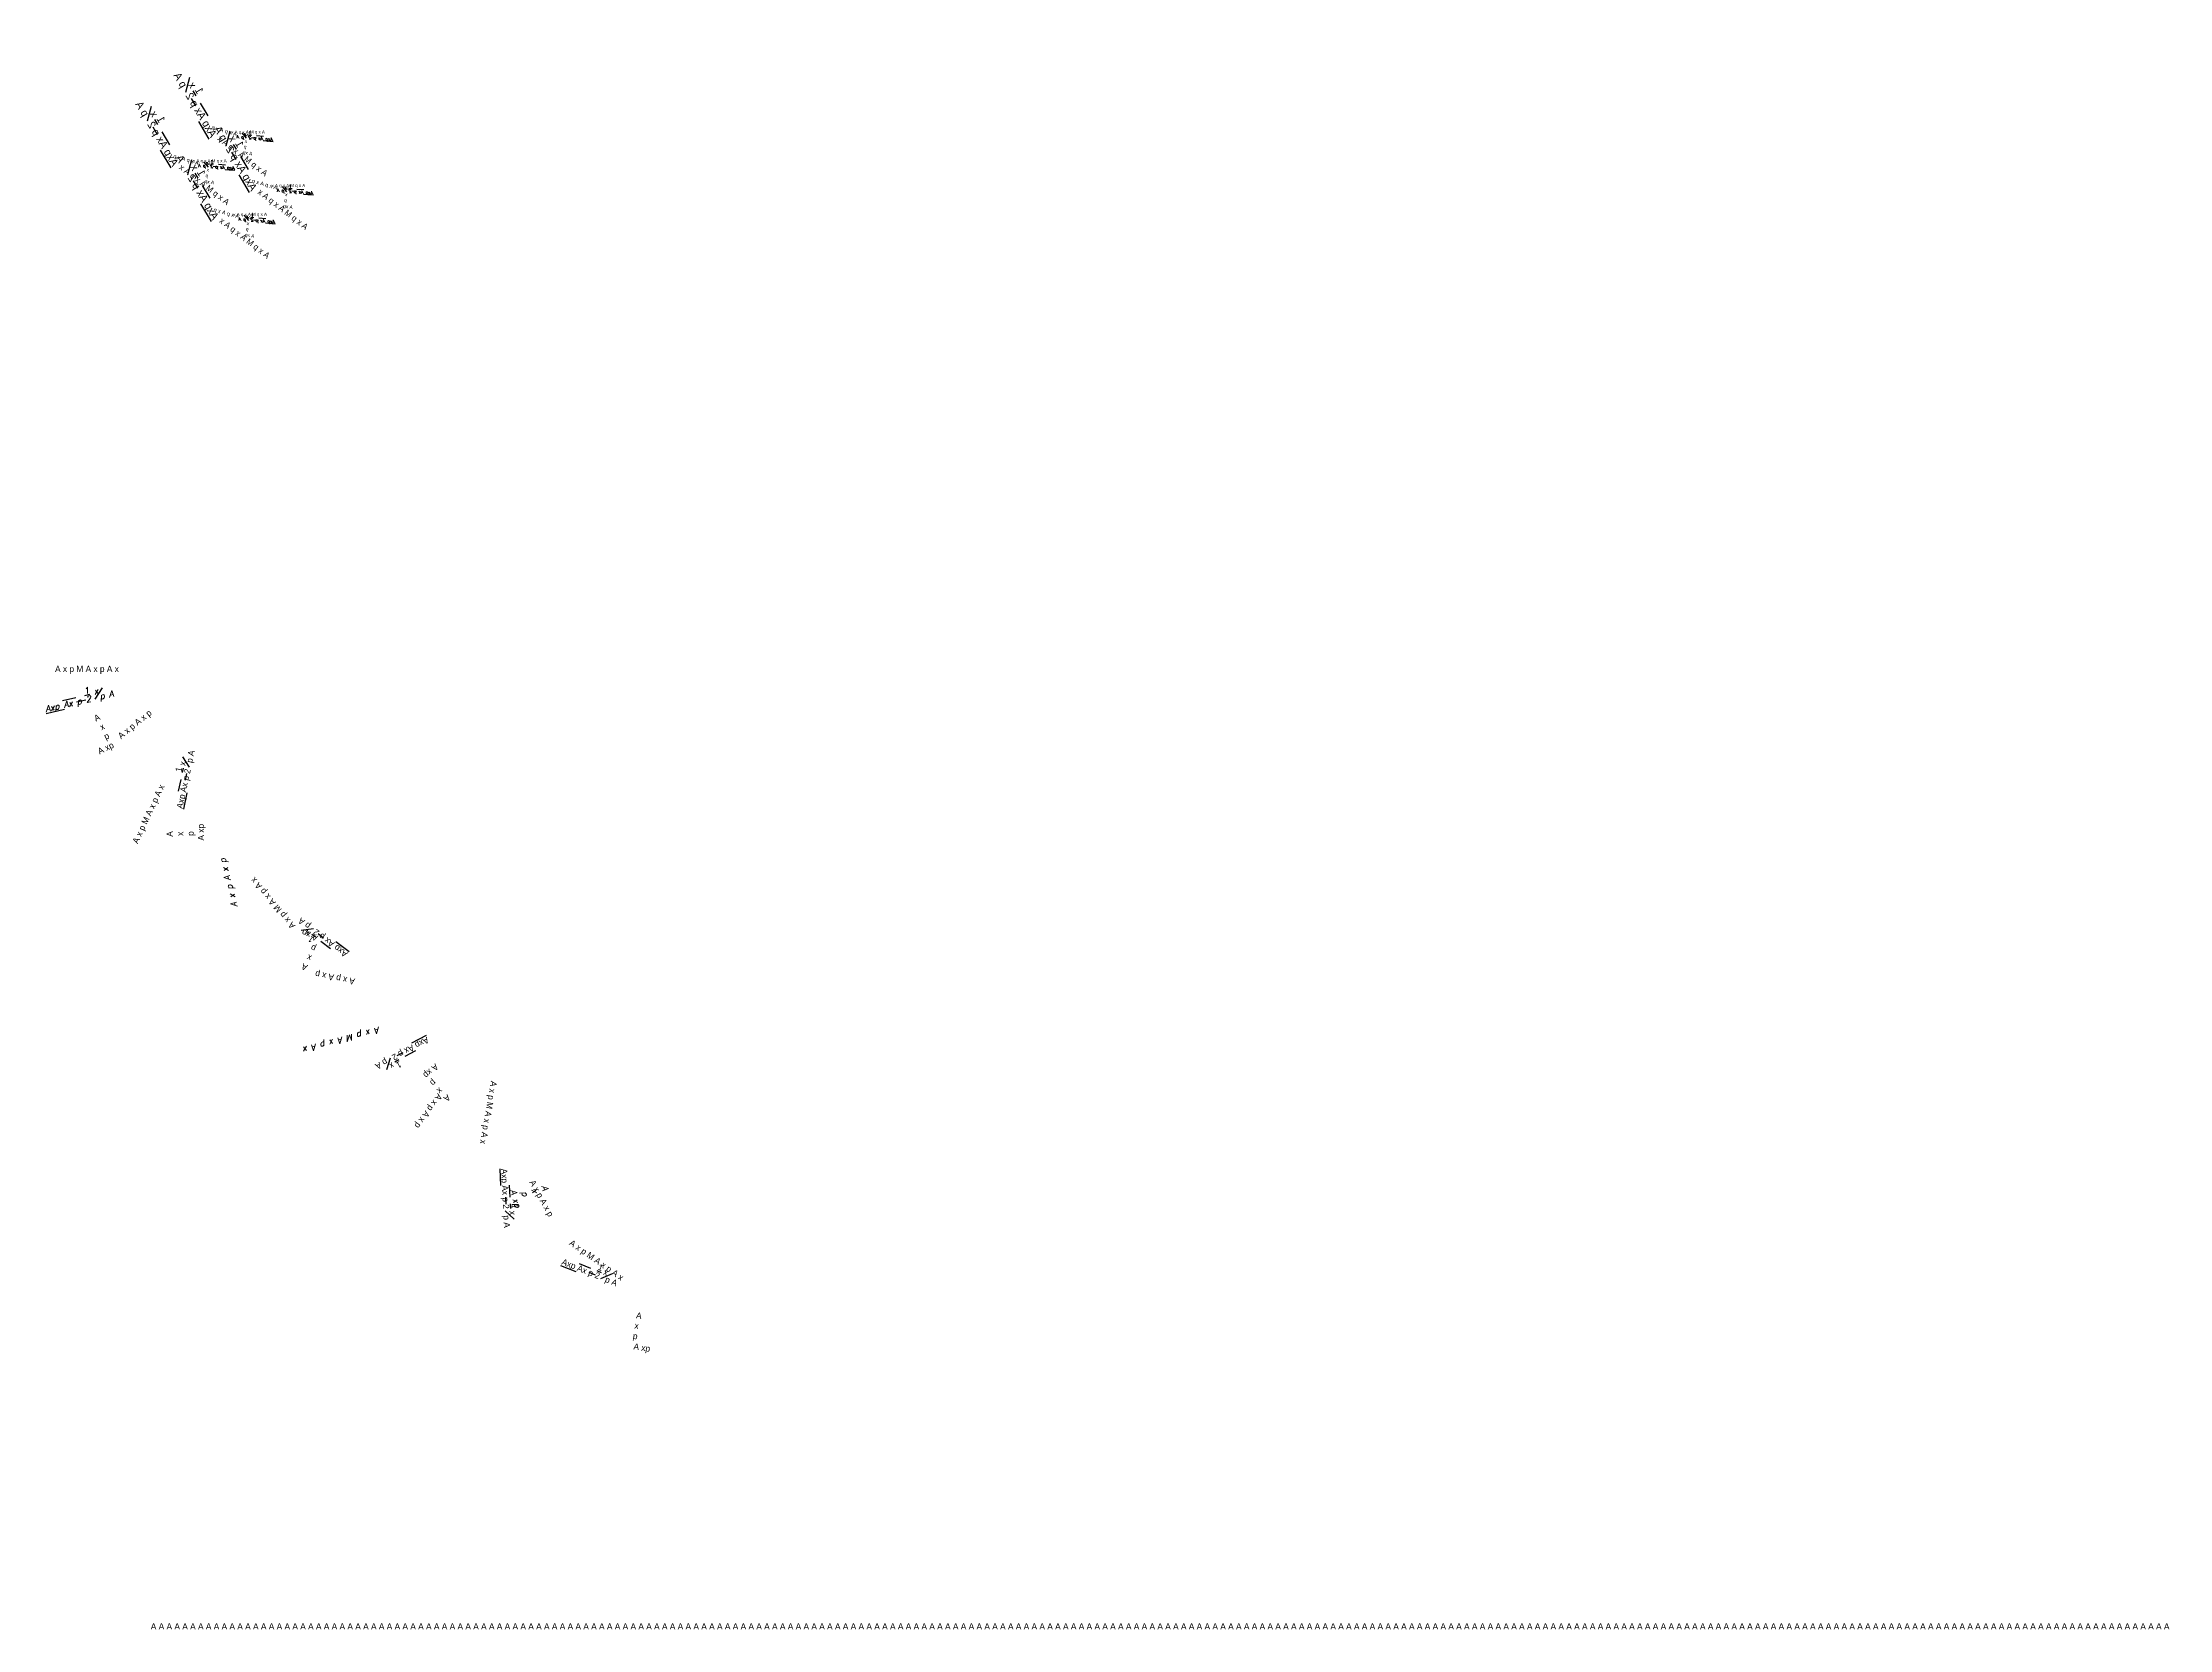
# Model space of a CAD drawing. Header units: metres. Extents: x 167999 to 168221, y 400899 to 401065.
import ezdxf

# ---------------------------------------------------------------- set-up
doc = ezdxf.new("R2010")
doc.units = ezdxf.units.M
doc.layers.add('Black', color=3, linetype='Continuous', true_color=0x000000)
doc.layers.add('RGB', color=2, linetype='Continuous', true_color=0x3264c8)
doc.layers.add('Blue', color=5, linetype='Continuous')
doc.layers.add('Hidden', color=4, linetype='Continuous')
doc.layers.get('Hidden').off()
doc.styles.add('P-0', font='Regular.ttf')
doc.styles.add('P-1', font='Italic.ttf')
doc.styles.add('P-2', font='own.shp')
doc.styles.add('P-3', font='own.shx')
doc.styles.add('P-4', font='own.lff')
doc.styles.add('P-5', font='curves.shx')
doc.styles.add('P-6', font='curves.lff')

# ---------------------------------------------------------------- blocks, each defined once
blk = doc.blocks.new('Paint', base_point=(2, -3, 1))
at = {"color": 0, "insert": (0, 0, 1), "char_height": 0.65, "width": 30, "attachment_point": 1, "style": 'P-0'}
blk.add_mtext('A {\\C1;x {\\c0;p} M} A \\C7;x \\c16777215;p \\C256;A \\C0;x', dxfattribs=at)
at = {"color": 130, "true_color": 0x000000, "insert": (3.5, -1.5, 1), "char_height": 0.65, "width": 30, "attachment_point": 6, "rotation": 65, "style": 'P-5'}
blk.add_mtext('A {\\C1;x {\\c0;p} M} A \\C7;x \\c16777215;p \\C256;A \\C0;x', dxfattribs=at)
at = {"layer": 'Black', "color": 7, "true_color": 0x123456, "insert": (2.1, -0.9, 1), "char_height": 0.65, "width": 30, "attachment_point": 4, "rotation": 39, "style": 'P-3'}
blk.add_mtext('A {\\c16777215;x {\\C7;p} A} \\C0;x \\C256;p', dxfattribs=at)
at = {"layer": 'Blue', "color": 0, "true_color": 0xffffff, "insert": (4.2, -1.8, 1), "char_height": 0.65, "width": 30, "attachment_point": 7, "rotation": 78, "style": 'P-6'}
blk.add_mtext('\\c197121;\\LAxp\\l \\C5;\\OAx\\o \\Kp\\k \\S1/2; \\Sx#p; A', dxfattribs=at)
at = {"layer": 'Blue', "true_color": 0x000000, "insert": (0.7, -0.3, 1), "char_height": 0.65, "width": 30, "attachment_point": 2, "rotation": 13, "style": 'P-1'}
blk.add_mtext('\\c197121;\\LAxp\\l \\C5;\\OAx\\o \\Kp\\k \\S1/2; \\Sx#p; A', dxfattribs=at)
at = {"layer": 'RGB', "color": 1, "true_color": 0xffffff, "insert": (1.4, -0.6, 1), "char_height": 0.65, "width": 30, "attachment_point": 3, "rotation": 26, "style": 'P-2'}
blk.add_mtext('\\C2;A\\P{\\C3;x\\P\\C4;p}\\P A \\c0;x\\C6;p', dxfattribs=at)
blk = doc.blocks.new('Nested')
at = {"color": 0, "xscale": -2, "yscale": 0.3, "zscale": 1.2, "rotation": -17}
blk.add_blockref('Paint', (10, 20, 3), dxfattribs=at)

msp = doc.modelspace()

# ---------------------------------------------------------------- block references
at = {"layer": 'Black', "xscale": 0.7, "yscale": 1.7, "zscale": 0.6, "rotation": 37, "row_count": 2, "column_count": 2, "row_spacing": -7, "column_spacing": 5}
msp.add_blockref('Nested', (168030, 401020, 5), dxfattribs=at)
at = {"layer": 'Blue', "color": 3, "xscale": 0.7, "yscale": 1.7, "zscale": 0.6, "rotation": 37, "row_count": 2, "column_count": 2, "row_spacing": -7, "column_spacing": 5}
msp.add_blockref('Nested', (168030, 401020, 5), dxfattribs=at)
at = {"layer": 'Hidden', "xscale": 0.7, "yscale": 1.7, "zscale": 0.6, "rotation": 37, "row_count": 2, "column_count": 2, "row_spacing": -7, "column_spacing": 5}
msp.add_blockref('Nested', (168030, 401020, 5), dxfattribs=at)
at = {"layer": 'RGB', "color": 0, "true_color": 0xabcdef, "xscale": 0.7, "yscale": 1.7, "zscale": 0.6, "rotation": 37, "row_count": 2, "column_count": 2, "row_spacing": -7, "column_spacing": 5}
msp.add_blockref('Nested', (168030, 401020, 5), dxfattribs=at)

# ---------------------------------------------------------------- texts
at = {"color": 0, "insert": (168000, 401000, 2), "char_height": 0.65, "width": 30, "attachment_point": 1, "style": 'P-0'}
msp.add_mtext('A {\\C1;x {\\c0;p} M} A \\C7;x \\c16777215;p \\C256;A \\C0;x', dxfattribs=at)
at = {"color": 130, "true_color": 0x000000, "insert": (168011.25, 400987.5, 2), "char_height": 0.65, "width": 30, "attachment_point": 6, "rotation": 65, "style": 'P-5'}
msp.add_mtext('A {\\C1;x {\\c0;p} M} A \\C7;x \\c16777215;p \\C256;A \\C0;x', dxfattribs=at)
at = {"color": 25, "true_color": 0xffffff, "insert": (168022.5, 400975, 2), "char_height": 0.65, "width": 30, "attachment_point": 2, "rotation": 130, "style": 'P-3'}
msp.add_mtext('A {\\C1;x {\\c0;p} M} A \\C7;x \\c16777215;p \\C256;A \\C0;x', dxfattribs=at)
at = {"color": 7, "true_color": 0x123456, "insert": (168033.75, 400962.5, 2), "char_height": 0.65, "width": 30, "attachment_point": 7, "rotation": 195, "style": 'P-1'}
msp.add_mtext('A {\\C1;x {\\c0;p} M} A \\C7;x \\c16777215;p \\C256;A \\C0;x', dxfattribs=at)
at = {"color": 1, "insert": (168045, 400950, 2), "char_height": 0.65, "width": 30, "attachment_point": 3, "rotation": 260, "style": 'P-6'}
msp.add_mtext('A {\\C1;x {\\c0;p} M} A \\C7;x \\c16777215;p \\C256;A \\C0;x', dxfattribs=at)
at = {"true_color": 0x000000, "insert": (168056.25, 400937.5, 2), "char_height": 0.65, "width": 30, "attachment_point": 8, "rotation": 325, "style": 'P-4'}
msp.add_mtext('A {\\C1;x {\\c0;p} M} A \\C7;x \\c16777215;p \\C256;A \\C0;x', dxfattribs=at)
at = {"layer": 'Black', "color": 7, "true_color": 0x123456, "insert": (168006.75, 400992.5, 2), "char_height": 0.65, "width": 30, "attachment_point": 4, "rotation": 39, "style": 'P-3'}
msp.add_mtext('A {\\c16777215;x {\\C7;p} A} \\C0;x \\C256;p', dxfattribs=at)
at = {"layer": 'Black', "color": 1, "insert": (168018, 400980, 2), "char_height": 0.65, "width": 30, "attachment_point": 9, "rotation": 104, "style": 'P-1'}
msp.add_mtext('A {\\c16777215;x {\\C7;p} A} \\C0;x \\C256;p', dxfattribs=at)
at = {"layer": 'Black', "true_color": 0x000000, "insert": (168029.25, 400967.5, 2), "char_height": 0.65, "width": 30, "attachment_point": 5, "rotation": 169, "style": 'P-6'}
msp.add_mtext('A {\\c16777215;x {\\C7;p} A} \\C0;x \\C256;p', dxfattribs=at)
at = {"layer": 'Black', "color": 0, "true_color": 0xffffff, "insert": (168040.5, 400955, 2), "char_height": 0.65, "width": 30, "attachment_point": 1, "rotation": 234, "style": 'P-4'}
msp.add_mtext('A {\\c16777215;x {\\C7;p} A} \\C0;x \\C256;p', dxfattribs=at)
at = {"layer": 'Black', "color": 130, "true_color": 0x123456, "insert": (168051.75, 400942.5, 2), "char_height": 0.65, "width": 30, "attachment_point": 6, "rotation": 299, "style": 'P-2'}
msp.add_mtext('A {\\c16777215;x {\\C7;p} A} \\C0;x \\C256;p', dxfattribs=at)
at = {"layer": 'Blue', "true_color": 0x000000, "insert": (168002.25, 400997.5, 2), "char_height": 0.65, "width": 30, "attachment_point": 2, "rotation": 13, "style": 'P-1'}
msp.add_mtext('\\c197121;\\LAxp\\l \\C5;\\OAx\\o \\Kp\\k \\S1/2; \\Sx#p; A', dxfattribs=at)
at = {"layer": 'Blue', "color": 0, "true_color": 0xffffff, "insert": (168013.5, 400985, 2), "char_height": 0.65, "width": 30, "attachment_point": 7, "rotation": 78, "style": 'P-6'}
msp.add_mtext('\\c197121;\\LAxp\\l \\C5;\\OAx\\o \\Kp\\k \\S1/2; \\Sx#p; A', dxfattribs=at)
at = {"layer": 'Blue', "color": 130, "true_color": 0x123456, "insert": (168024.75, 400972.5, 2), "char_height": 0.65, "width": 30, "attachment_point": 3, "rotation": 143, "style": 'P-4'}
msp.add_mtext('\\c197121;\\LAxp\\l \\C5;\\OAx\\o \\Kp\\k \\S1/2; \\Sx#p; A', dxfattribs=at)
at = {"layer": 'Blue', "color": 25, "insert": (168036, 400960, 2), "char_height": 0.65, "width": 30, "attachment_point": 8, "rotation": 208, "style": 'P-2'}
msp.add_mtext('\\c197121;\\LAxp\\l \\C5;\\OAx\\o \\Kp\\k \\S1/2; \\Sx#p; A', dxfattribs=at)
at = {"layer": 'Blue', "color": 7, "true_color": 0x000000, "insert": (168047.25, 400947.5, 2), "char_height": 0.65, "width": 30, "attachment_point": 4, "rotation": 273, "style": 'P-0'}
msp.add_mtext('\\c197121;\\LAxp\\l \\C5;\\OAx\\o \\Kp\\k \\S1/2; \\Sx#p; A', dxfattribs=at)
at = {"layer": 'Blue', "color": 1, "true_color": 0xffffff, "insert": (168058.5, 400935, 2), "char_height": 0.65, "width": 30, "attachment_point": 9, "rotation": 338, "style": 'P-5'}
msp.add_mtext('\\c197121;\\LAxp\\l \\C5;\\OAx\\o \\Kp\\k \\S1/2; \\Sx#p; A', dxfattribs=at)
at = {"layer": 'RGB', "color": 1, "true_color": 0xffffff, "insert": (168004.5, 400995, 2), "char_height": 0.65, "width": 30, "attachment_point": 3, "rotation": 26, "style": 'P-2'}
msp.add_mtext('\\C2;A\\P{\\C3;x\\P\\C4;p}\\P A \\c0;x\\C6;p', dxfattribs=at)
at = {"layer": 'RGB', "true_color": 0x123456, "insert": (168015.75, 400982.5, 2), "char_height": 0.65, "width": 30, "attachment_point": 8, "rotation": 91, "style": 'P-0'}
msp.add_mtext('\\C2;A\\P{\\C3;x\\P\\C4;p}\\P A \\c0;x\\C6;p', dxfattribs=at)
at = {"layer": 'RGB', "color": 0, "insert": (168027, 400970, 2), "char_height": 0.65, "width": 30, "attachment_point": 4, "rotation": 156, "style": 'P-5'}
msp.add_mtext('\\C2;A\\P{\\C3;x\\P\\C4;p}\\P A \\c0;x\\C6;p', dxfattribs=at)
at = {"layer": 'RGB', "color": 130, "true_color": 0x000000, "insert": (168038.25, 400957.5, 2), "char_height": 0.65, "width": 30, "attachment_point": 9, "rotation": 221, "style": 'P-3'}
msp.add_mtext('\\C2;A\\P{\\C3;x\\P\\C4;p}\\P A \\c0;x\\C6;p', dxfattribs=at)
at = {"layer": 'RGB', "color": 25, "true_color": 0xffffff, "insert": (168049.5, 400945, 2), "char_height": 0.65, "width": 30, "attachment_point": 5, "rotation": 286, "style": 'P-1'}
msp.add_mtext('\\C2;A\\P{\\C3;x\\P\\C4;p}\\P A \\c0;x\\C6;p', dxfattribs=at)
at = {"layer": 'RGB', "color": 7, "true_color": 0x123456, "insert": (168060.75, 400932.5, 2), "char_height": 0.65, "width": 30, "attachment_point": 1, "rotation": 351, "style": 'P-6'}
msp.add_mtext('\\C2;A\\P{\\C3;x\\P\\C4;p}\\P A \\c0;x\\C6;p', dxfattribs=at)
at = {"layer": 'RGB', "insert": (168010, 400900), "char_height": 0.65, "width": 300, "attachment_point": 1, "style": 'P-0'}
msp.add_mtext('\\C0;A \\C1;A \\C2;A \\C3;A \\C4;A \\C5;A \\C6;A \\C7;A \\C8;A \\C9;A \\C10;A \\C11;A \\C12;A \\C13;A \\C14;A \\C15;A \\C16;A \\C17;A \\C18;A \\C19;A \\C20;A \\C21;A \\C22;A \\C23;A \\C24;A \\C25;A \\C26;A \\C27;A \\C28;A \\C29;A \\C30;A \\C31;A \\C32;A \\C33;A \\C34;A \\C35;A \\C36;A \\C37;A \\C38;A \\C39;A \\C40;A \\C41;A \\C42;A \\C43;A \\C44;A \\C45;A \\C46;A \\C47;A \\C48;A \\C49;A \\C50;A \\C51;A \\C52;A \\C53;A \\C54;A \\C55;A \\C56;A \\C57;A \\C58;A \\C59;A \\C60;A \\C61;A \\C62;A \\C63;A \\C64;A \\C65;A \\C66;A \\C67;A \\C68;A \\C69;A \\C70;A \\C71;A \\C72;A \\C73;A \\C74;A \\C75;A \\C76;A \\C77;A \\C78;A \\C79;A \\C80;A \\C81;A \\C82;A \\C83;A \\C84;A \\C85;A \\C86;A \\C87;A \\C88;A \\C89;A \\C90;A \\C91;A \\C92;A \\C93;A \\C94;A \\C95;A \\C96;A \\C97;A \\C98;A \\C99;A \\C100;A \\C101;A \\C102;A \\C103;A \\C104;A \\C105;A \\C106;A \\C107;A \\C108;A \\C109;A \\C110;A \\C111;A \\C112;A \\C113;A \\C114;A \\C115;A \\C116;A \\C117;A \\C118;A \\C119;A \\C120;A \\C121;A \\C122;A \\C123;A \\C124;A \\C125;A \\C126;A \\C127;A \\C128;A \\C129;A \\C130;A \\C131;A \\C132;A \\C133;A \\C134;A \\C135;A \\C136;A \\C137;A \\C138;A \\C139;A \\C140;A \\C141;A \\C142;A \\C143;A \\C144;A \\C145;A \\C146;A \\C147;A \\C148;A \\C149;A \\C150;A \\C151;A \\C152;A \\C153;A \\C154;A \\C155;A \\C156;A \\C157;A \\C158;A \\C159;A \\C160;A \\C161;A \\C162;A \\C163;A \\C164;A \\C165;A \\C166;A \\C167;A \\C168;A \\C169;A \\C170;A \\C171;A \\C172;A \\C173;A \\C174;A \\C175;A \\C176;A \\C177;A \\C178;A \\C179;A \\C180;A \\C181;A \\C182;A \\C183;A \\C184;A \\C185;A \\C186;A \\C187;A \\C188;A \\C189;A \\C190;A \\C191;A \\C192;A \\C193;A \\C194;A \\C195;A \\C196;A \\C197;A \\C198;A \\C199;A \\C200;A \\C201;A \\C202;A \\C203;A \\C204;A \\C205;A \\C206;A \\C207;A \\C208;A \\C209;A \\C210;A \\C211;A \\C212;A \\C213;A \\C214;A \\C215;A \\C216;A \\C217;A \\C218;A \\C219;A \\C220;A \\C221;A \\C222;A \\C223;A \\C224;A \\C225;A \\C226;A \\C227;A \\C228;A \\C229;A \\C230;A \\C231;A \\C232;A \\C233;A \\C234;A \\C235;A \\C236;A \\C237;A \\C238;A \\C239;A \\C240;A \\C241;A \\C242;A \\C243;A \\C244;A \\C245;A \\C246;A \\C247;A \\C248;A \\C249;A \\C250;A \\C251;A \\C252;A \\C253;A \\C254;A \\C255;A \\C256;A', dxfattribs=at)

doc.saveas('drawing.dxf')
